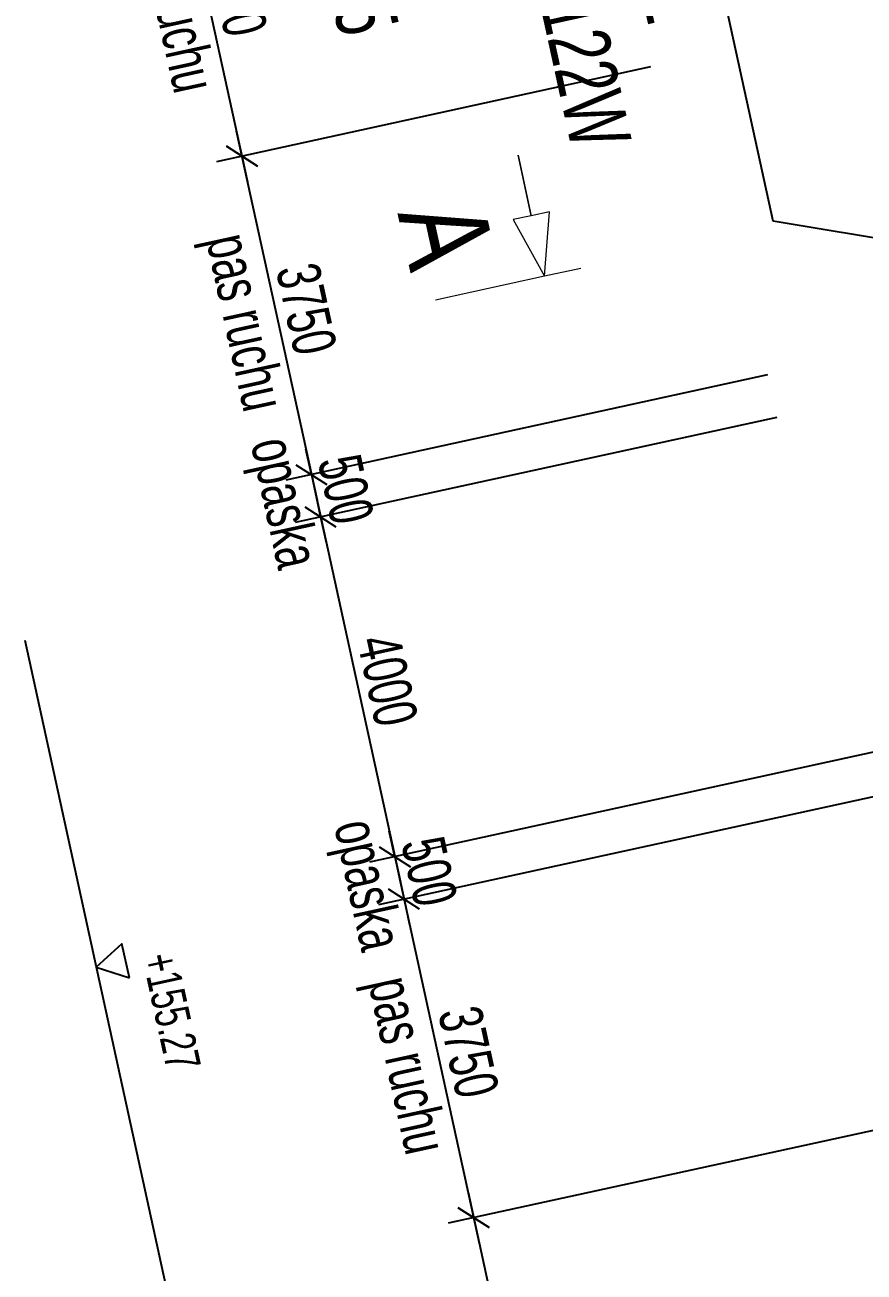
# Model space of a CAD drawing. Header units: metres. Extents: x 8416582 to 8417409, y 5771873 to 5772737.
# Drawn here: x 8416689.52 to 8416699.18, y 5772221.89 to 5772236.24 of the extents above; entities that cross this region are included whole.
import ezdxf
from ezdxf.enums import TextEntityAlignment as Align

# ---------------------------------------------------------------- set-up
doc = ezdxf.new("R2010")
doc.units = ezdxf.units.M
doc.header["$PDSIZE"] = 0.05
doc.layers.add('00RamTab-T', color=2, linetype='Continuous')
doc.layers.add('AII_M_opisy', color=1, linetype='Continuous', lineweight=25)
doc.layers.add('AII_M_opisy wymiary', color=1, linetype='Continuous', lineweight=25)
doc.layers.add('AII_M_opisy rzedne skarpy', color=6, linetype='Continuous', plot=False)
doc.styles.add('AII_norm.', font='CDMSIMPL.shx', dxfattribs={"width": 0.7, "bigfont": 'CDMBIGPL.shx'})
doc.styles.add('CDMSTYLE', font='CDMSIMPL.shx', dxfattribs={"width": 0.7, "bigfont": 'CDMBIGPL.shx'})
doc.dimstyles.new('CDM-ME200MM', dxfattribs={"dimscale": 0.2, "dimtxt": 2.5, "dimasz": 1.5, "dimexe": 1.5, "dimexo": 5, "dimgap": 0.5, "dimtad": 1, "dimdec": 0, "dimlfac": 1000, "dimrnd": 1, "dimzin": 9, "dimtxsty": 'CDMSTYLE', "dimblk": 'OBLIQUE', "dimcen": 2.5, "dimdle": 1.5, "dimclrd": 9, "dimclre": 9, "dimclrt": 1, "dimadec": 1, "dimazin": 2, "dimtfac": 1, "dimtdec": 0, "dimtix": 1, "dimtmove": 2, "dimatfit": 3, "dimfxl": 1, "dimtvp": 1, "dimtolj": 1, "dimtzin": 0, "dimlwd": 25, "dimlwe": 25, "dimarcsym": 0})

# ---------------------------------------------------------------- blocks, each defined once
blk = doc.blocks.new('_OBLIQUE')
at = {"color": 0, "linetype": 'ByBlock'}
blk.add_line((-0.5, -0.5), (0.5, 0.5), dxfattribs=at)
blk = doc.blocks.new('*D96')
at = {"layer": 'AII_M_opisy wymiary', "color": 9, "lineweight": 25, "transparency": 16777216}
for p, q in [((8416695.925, 5772239.416), (8416690.928, 5772238.325)), ((8416691.157, 5772238.682), (8416692.086, 5772234.432)), ((8416696.726, 5772235.753), (8416691.728, 5772234.661))]:
    blk.add_line(p, q, dxfattribs=at)
at = {"layer": 'Defpoints', "color": 0, "lineweight": 25, "transparency": 16777216}
for p in [(8416696.902, 5772239.63), (8416697.703, 5772235.966), (8416692.022, 5772234.725)]:
    blk.add_point(p, dxfattribs=at)
at = {"layer": 'AII_M_opisy wymiary', "color": 9, "lineweight": 25, "transparency": 16777216, "xscale": 0.3, "yscale": 0.3, "zscale": 0.3}
for p, rotation in [((8416691.221, 5772238.389), 102.3200789319986), ((8416692.022, 5772234.725), 282.3200789319986)]:
    blk.add_blockref('_OBLIQUE', p, dxfattribs=dict(at, rotation=rotation))
at = {"layer": 'AII_M_opisy wymiary', "color": 1, "lineweight": 25, "transparency": 16777216, "char_height": 0.5, "attachment_point": 5, "rotation": 282.3201, "style": 'CDMSTYLE'}
for s, insert in [('\\A1;pas ruchu', (8416691.198, 5772236.465)), ('\\A1;3750', (8416691.963, 5772236.632))]:
    blk.add_mtext(s, dxfattribs=dict(at, insert=insert))
blk = doc.blocks.new('*D97')
at = {"layer": 'AII_M_opisy wymiary', "color": 9, "lineweight": 25, "transparency": 16777216}
for p, q in [((8416696.726, 5772235.753), (8416691.728, 5772234.661)), ((8416691.957, 5772235.018), (8416692.886, 5772230.769)), ((8416698.074, 5772232.209), (8416692.528, 5772230.998))]:
    blk.add_line(p, q, dxfattribs=at)
at = {"layer": 'Defpoints', "color": 0, "lineweight": 25, "transparency": 16777216}
for p in [(8416697.703, 5772235.966), (8416699.051, 5772232.423), (8416692.822, 5772231.062)]:
    blk.add_point(p, dxfattribs=at)
at = {"layer": 'AII_M_opisy wymiary', "color": 9, "lineweight": 25, "transparency": 16777216, "xscale": 0.3, "yscale": 0.3, "zscale": 0.3}
for p, rotation in [((8416692.022, 5772234.725), 102.3200789319986), ((8416692.822, 5772231.062), 282.3200789319986)]:
    blk.add_blockref('_OBLIQUE', p, dxfattribs=dict(at, rotation=rotation))
at = {"layer": 'AII_M_opisy wymiary', "color": 1, "lineweight": 25, "transparency": 16777216, "char_height": 0.5, "attachment_point": 5, "rotation": 282.3201, "style": 'CDMSTYLE'}
for s, insert in [('\\A1;pas ruchu', (8416691.998, 5772232.801)), ('\\A1;3750', (8416692.763, 5772232.968))]:
    blk.add_mtext(s, dxfattribs=dict(at, insert=insert))
blk = doc.blocks.new('*D98')
at = {"layer": 'AII_M_opisy wymiary', "color": 9, "lineweight": 25, "transparency": 16777216}
for p, q in [((8416698.074, 5772232.209), (8416692.528, 5772230.998)), ((8416698.181, 5772231.721), (8416692.635, 5772230.51)), ((8416692.822, 5772231.062), (8416692.758, 5772231.355)), ((8416692.822, 5772231.062), (8416692.928, 5772230.574)), ((8416692.928, 5772230.574), (8416692.992, 5772230.281))]:
    blk.add_line(p, q, dxfattribs=at)
at = {"layer": 'Defpoints', "color": 0, "lineweight": 25, "transparency": 16777216}
for p in [(8416699.051, 5772232.423), (8416699.158, 5772231.934), (8416692.928, 5772230.574)]:
    blk.add_point(p, dxfattribs=at)
at = {"layer": 'AII_M_opisy wymiary', "color": 9, "lineweight": 25, "transparency": 16777216, "xscale": 0.3, "yscale": 0.3, "zscale": 0.3}
for p, rotation in [((8416692.822, 5772231.062), 282.3200789319986), ((8416692.928, 5772230.574), 102.3200789319986)]:
    blk.add_blockref('_OBLIQUE', p, dxfattribs=dict(at, rotation=rotation))
at = {"layer": 'AII_M_opisy wymiary', "color": 1, "lineweight": 25, "transparency": 16777216, "char_height": 0.5, "attachment_point": 5, "rotation": 282.3201, "style": 'CDMSTYLE'}
for s, insert in [('\\A1;opaska', (8416692.452, 5772230.725)), ('\\A1;500', (8416693.217, 5772230.893))]:
    blk.add_mtext(s, dxfattribs=dict(at, insert=insert))
blk = doc.blocks.new('*D99')
at = {"layer": 'AII_M_opisy wymiary', "color": 9, "lineweight": 25, "transparency": 16777216}
for p, q in [((8416698.181, 5772231.721), (8416692.635, 5772230.51)), ((8416692.864, 5772230.867), (8416693.846, 5772226.373)), ((8416701.663, 5772228.387), (8416693.489, 5772226.602))]:
    blk.add_line(p, q, dxfattribs=at)
at = {"layer": 'Defpoints', "color": 0, "lineweight": 25, "transparency": 16777216}
for p in [(8416699.158, 5772231.934), (8416702.64, 5772228.601), (8416693.782, 5772226.666)]:
    blk.add_point(p, dxfattribs=at)
at = {"layer": 'AII_M_opisy wymiary', "color": 9, "lineweight": 25, "transparency": 16777216, "xscale": 0.3, "yscale": 0.3, "zscale": 0.3}
for p, rotation in [((8416692.928, 5772230.574), 102.3200789319986), ((8416693.782, 5772226.666), 282.3200789319986)]:
    blk.add_blockref('_OBLIQUE', p, dxfattribs=dict(at, rotation=rotation))
at = {"layer": 'AII_M_opisy wymiary', "color": 1, "lineweight": 25, "transparency": 16777216, "insert": (8416693.697, 5772228.695), "char_height": 0.5, "attachment_point": 5, "rotation": 282.3201, "style": 'CDMSTYLE'}
blk.add_mtext('\\A1;4000', dxfattribs=at)
blk = doc.blocks.new('*D100')
at = {"layer": 'AII_M_opisy wymiary', "color": 9, "lineweight": 25, "transparency": 16777216}
for p, q in [((8416701.663, 5772228.387), (8416693.489, 5772226.602)), ((8416700.793, 5772227.685), (8416693.595, 5772226.113)), ((8416693.782, 5772226.666), (8416693.718, 5772226.959)), ((8416693.782, 5772226.666), (8416693.888, 5772226.177)), ((8416693.888, 5772226.177), (8416693.952, 5772225.884))]:
    blk.add_line(p, q, dxfattribs=at)
at = {"layer": 'Defpoints', "color": 0, "lineweight": 25, "transparency": 16777216}
for p in [(8416702.64, 5772228.601), (8416701.77, 5772227.899), (8416693.888, 5772226.177)]:
    blk.add_point(p, dxfattribs=at)
at = {"layer": 'AII_M_opisy wymiary', "color": 9, "lineweight": 25, "transparency": 16777216, "xscale": 0.3, "yscale": 0.3, "zscale": 0.3}
for p, rotation in [((8416693.782, 5772226.666), 282.3200789319986), ((8416693.888, 5772226.177), 102.3200789319986)]:
    blk.add_blockref('_OBLIQUE', p, dxfattribs=dict(at, rotation=rotation))
at = {"layer": 'AII_M_opisy wymiary', "color": 1, "lineweight": 25, "transparency": 16777216, "char_height": 0.5, "attachment_point": 5, "rotation": 282.3201, "style": 'CDMSTYLE'}
for s, insert in [('\\A1;opaska', (8416693.412, 5772226.329)), ('\\A1;500', (8416694.177, 5772226.497))]:
    blk.add_mtext(s, dxfattribs=dict(at, insert=insert))
blk = doc.blocks.new('*D101')
at = {"layer": 'AII_M_opisy wymiary', "color": 9, "lineweight": 25, "transparency": 16777216}
for p, q in [((8416700.793, 5772227.685), (8416693.595, 5772226.113)), ((8416693.824, 5772226.471), (8416694.753, 5772222.221)), ((8416699.945, 5772223.662), (8416694.395, 5772222.45))]:
    blk.add_line(p, q, dxfattribs=at)
at = {"layer": 'Defpoints', "color": 0, "lineweight": 25, "transparency": 16777216}
for p in [(8416701.77, 5772227.899), (8416700.922, 5772223.875), (8416694.689, 5772222.514)]:
    blk.add_point(p, dxfattribs=at)
at = {"layer": 'AII_M_opisy wymiary', "color": 9, "lineweight": 25, "transparency": 16777216, "xscale": 0.3, "yscale": 0.3, "zscale": 0.3}
for p, rotation in [((8416693.888, 5772226.177), 102.3200789319986), ((8416694.689, 5772222.514), 282.3200789319986)]:
    blk.add_blockref('_OBLIQUE', p, dxfattribs=dict(at, rotation=rotation))
at = {"layer": 'AII_M_opisy wymiary', "color": 1, "lineweight": 25, "transparency": 16777216, "char_height": 0.5, "attachment_point": 5, "rotation": 282.3201, "style": 'CDMSTYLE'}
for s, insert in [('\\A1;pas ruchu', (8416693.865, 5772224.253)), ('\\A1;3750', (8416694.63, 5772224.42))]:
    blk.add_mtext(s, dxfattribs=dict(at, insert=insert))
blk = doc.blocks.new('*D102')
at = {"layer": 'AII_M_opisy wymiary', "color": 9, "lineweight": 25, "transparency": 16777216}
for p, q in [((8416699.945, 5772223.662), (8416694.395, 5772222.45)), ((8416694.625, 5772222.807), (8416695.553, 5772218.557)), ((8416700.747, 5772219.998), (8416695.196, 5772218.786))]:
    blk.add_line(p, q, dxfattribs=at)
at = {"layer": 'Defpoints', "color": 0, "lineweight": 25, "transparency": 16777216}
for p in [(8416700.922, 5772223.875), (8416701.724, 5772220.212), (8416695.489, 5772218.85)]:
    blk.add_point(p, dxfattribs=at)
at = {"layer": 'AII_M_opisy wymiary', "color": 9, "lineweight": 25, "transparency": 16777216, "xscale": 0.3, "yscale": 0.3, "zscale": 0.3}
for p, rotation in [((8416694.689, 5772222.514), 102.3200789319986), ((8416695.489, 5772218.85), 282.3200789319986)]:
    blk.add_blockref('_OBLIQUE', p, dxfattribs=dict(at, rotation=rotation))
at = {"layer": 'AII_M_opisy wymiary', "color": 1, "lineweight": 25, "transparency": 16777216, "char_height": 0.5, "attachment_point": 5, "rotation": 282.3201, "style": 'CDMSTYLE'}
for s, insert in [('\\A1;pas ruchu', (8416694.665, 5772220.589)), ('\\A1;3750', (8416695.431, 5772220.756))]:
    blk.add_mtext(s, dxfattribs=dict(at, insert=insert))
blk = doc.blocks.new('00kota3')
at = {"color": 0, "linetype": 'Continuous', "lineweight": 25}
blk.add_lwpolyline([(1, 1.732), (-1, 1.732), (0, 0)], close=True, dxfattribs=at)
at = {"color": 0, "linetype": 'Continuous', "lineweight": 25, "style": 'CDMSTYLE', "width": 0.7}
blk.add_attdef('%%P000.000', (0, 2.693), '', height=2, dxfattribs=at)

msp = doc.modelspace()

# ---------------------------------------------------------------- linework, layer by layer
at = {"layer": '00RamTab-T', "color": 3, "linetype": 'Continuous', "lineweight": 0}
msp.add_lwpolyline([(8416695.9244, 5772233.4348), (8416695.5057, 5772233.3434), (8416695.5626, 5772234.0869), (8416695.3532, 5772234.0412), (8416695.2008, 5772234.739), (8416695.3532, 5772234.0412), (8416695.1439, 5772233.9955), (8416695.5057, 5772233.3434), (8416694.2496, 5772233.069)], dxfattribs=at)
at = {"layer": 'AII_M_opisy'}
msp.add_lwpolyline([(8416709.3545, 5772232.1154), (8416698.1368, 5772233.978), (8416695.94, 5772244.0364)], dxfattribs=at)
at = {"layer": 'AII_M_opisy rzedne skarpy'}
msp.add_lwpolyline([(8416689.5234, 5772229.1583), (8416695.9992, 5772199.5074)], dxfattribs=at)

# ---------------------------------------------------------------- block references
at = {"layer": 'AII_M_opisy rzedne skarpy', "linetype": 'Continuous', "xscale": 0.2, "yscale": 0.2, "zscale": 0.2, "rotation": 282.3200789319986}
msp.add_blockref('00kota3', (8416690.3452, 5772225.3954), dxfattribs=at).add_auto_attribs({'%%P000.000': '+155.27'})

# ---------------------------------------------------------------- texts
at = {"layer": '00RamTab-T', "color": 3, "linetype": 'Continuous', "lineweight": 0, "style": 'CDMSTYLE', "width": 0.8}
msp.add_text('A', height=1, rotation=282.32008, dxfattribs=at).set_placement((8416694.3763, 5772233.8278), align=Align.MIDDLE_CENTER)
at = {"layer": 'AII_M_opisy', "color": 2, "insert": (8416697.9395, 5772239.3061), "char_height": 0.7, "attachment_point": 2, "rotation": 282.32017, "style": 'AII_norm.'}
msp.add_mtext('WD-68\\Pkm 600+560.00 A2\\Pkm 0+277.35 DG 200122W\\PX=5772232.12 \\PY=8416709.35', dxfattribs=at)

# ---------------------------------------------------------------- dimensions: what is measured, and where the dimension line sits
at = {"layer": 'AII_M_opisy wymiary', "color": 1, "lineweight": 25}
for base, p1, p2, text, picture, middle in [((8416692.0215, 5772234.7253), (8416696.9024, 5772239.6297), (8416697.7026, 5772235.9661), '<>\\Xpas ruchu', '*D96', (8416691.6214, 5772236.5571)), ((8416692.8216, 5772231.0621), (8416697.7026, 5772235.9661), (8416699.0509, 5772232.4226), '<>\\Xpas ruchu', '*D97', (8416692.4215, 5772232.8937)), ((8416692.9282, 5772230.5736), (8416699.0509, 5772232.4226), (8416699.1579, 5772231.9342), '<>\\Xopaska', '*D98', (8416692.8749, 5772230.8178)), ((8416693.8884, 5772226.1775), (8416702.6398, 5772228.6008), (8416701.7696, 5772227.8988), '<>\\Xopaska', '*D100', (8416693.835, 5772226.4218)), ((8416694.6886, 5772222.5136), (8416701.7696, 5772227.8988), (8416700.9222, 5772223.875), '<>\\Xpas ruchu', '*D101', (8416694.2885, 5772224.3455)), ((8416695.4887, 5772218.85), (8416700.9222, 5772223.875), (8416701.7242, 5772220.2118), '<>\\Xpas ruchu', '*D102', (8416695.0886, 5772220.6818))]:
    dim = msp.add_linear_dim(base=base, p1=p1, p2=p2, angle=282.32008, text=text, dimstyle='CDM-ME200MM', dxfattribs=at)
    dim.commit()
    dim.dimension.update_dxf_attribs({"geometry": picture, "text_midpoint": middle})
dim = msp.add_linear_dim(base=(8416693.7816, 5772226.6661), p1=(8416699.1579, 5772231.9342), p2=(8416702.6398, 5772228.6008), angle=282.32008, dimstyle='CDM-ME200MM', dxfattribs=at)
dim.commit()
dim.dimension.update_dxf_attribs({"geometry": '*D99', "text_midpoint": (8416693.6969, 5772228.6946)})

doc.saveas('drawing.dxf')
